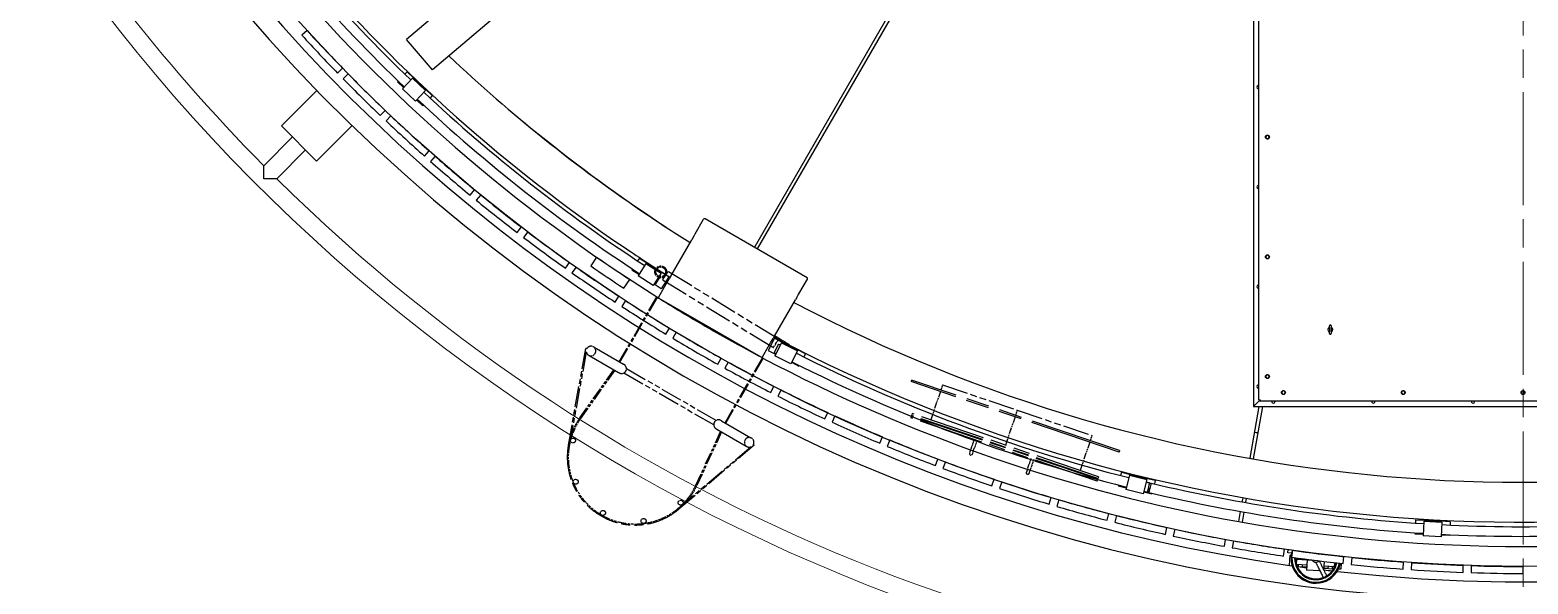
# Model space of a CAD drawing. Header units: millimetres. Extents: x 0 to 100323, y 0 to 59400.
# Drawn here: x 30133 to 37637, y 13878 to 16654 of the extents above; entities that cross this region are included whole.
import ezdxf

# ---------------------------------------------------------------- set-up
doc = ezdxf.new("R2010")
doc.units = ezdxf.units.MM
doc.header["$LTSCALE"] = 100
doc.linetypes.add('CHAIN', pattern=[0.3543, 0.2362, -0.0295, 0.0591, -0.0295])
doc.linetypes.add('DOUBLE_DASH_CHAIN', pattern=[1.2403, 0.6614, -0.0827, 0.1654, -0.0827, 0.1654, -0.0827])
for name, color, linetype, lineweight in [('Center Mark', 7, 'Continuous', 18), ('Reference', 7, 'DOUBLE_DASH_CHAIN', 25), ('Visible', 7, 'Continuous', 25)]:
    doc.layers.add(name, color=color, linetype=linetype, lineweight=lineweight)
doc.layers.add('P_Condensate (CS)', color=40, linetype='Continuous', lineweight=18, true_color=0xffbf00)

msp = doc.modelspace()

# ---------------------------------------------------------------- linework, layer by layer
at = {"layer": 'Center Mark', "linetype": 'CHAIN', "ltscale": 23.990969}
msp.add_line((37611.5, 30792.5), (37611.5, 13638.7), dxfattribs=at)
at = {"layer": 'P_Condensate (CS)'}
for radius, start, end in [(8966, 196.19046, 314.03491), (8874, 196.363, 224.703), (8874, 225.297, 314.02992)]:
    msp.add_arc((37611.5, 22215.6), radius, start, end, dxfattribs=at)
at = {"layer": 'Reference', "ltscale": 0.145915}
for p, q in [((33303.6, 15402.7), (33327.6, 15441.9)), ((33858.1, 15063.5), (33882.1, 15102.7))]:
    msp.add_line(p, q, dxfattribs=at)
at = {"layer": 'Reference', "ltscale": 2.050458}
for p, q in [((33304.3, 15399.9), (33855.3, 15062.8)), ((33881.4, 15105.5), (33330.4, 15442.6))]:
    msp.add_line(p, q, dxfattribs=at)
at = {"layer": 'Reference', "ltscale": 1.193414}
for p, q in [((33084.7, 14991.1), (33272.7, 15316.7)), ((33088.2, 14989.1), (33276.2, 15314.7)), ((33614.7, 14685.1), (33802.7, 15010.7)), ((33618.2, 14683.1), (33806.2, 15008.7))]:
    msp.add_line(p, q, dxfattribs=at)
at = {"layer": 'Reference', "ltscale": 0.012597}
for p, q in [((33272.7, 15316.7), (33276.2, 15314.7)), ((33802.7, 15010.7), (33806.2, 15008.7))]:
    msp.add_line(p, q, dxfattribs=at)
at = {"layer": 'Reference', "ltscale": 0.015771}
for p, q in [((33861.5, 15117.7), (33864.1, 15121.9)), ((33934.3, 15073.1), (33936.9, 15077.4)), ((35078.5, 14748.4), (35078.5, 14748.4))]:
    msp.add_line(p, q, dxfattribs=at)
at = {"layer": 'Reference', "ltscale": 0.239276}
msp.add_line((33864.1, 15121.9), (33928.4, 15082.6), dxfattribs=at)
at = {"layer": 'Reference', "ltscale": 0.006248}
msp.add_line((33882.1, 15102.7), (33883.1, 15104.4), dxfattribs=at)
at = {"layer": 'Reference', "ltscale": 0.158612}
msp.add_line((33883.1, 15104.4), (33925.8, 15078.3), dxfattribs=at)
at = {"layer": 'Reference', "ltscale": 0.049761}
for p, q in [((33928.4, 15082.6), (33936.9, 15077.4)), ((33934.3, 15073.1), (33925.8, 15078.3))]:
    msp.add_line(p, q, dxfattribs=at)
at = {"layer": 'Reference', "ltscale": 1.567272}
for p, q in [((32829.9, 14573.8), (32917.9, 15059.7)), ((33761, 14572.9), (33384.2, 14253.8))]:
    msp.add_line(p, q, dxfattribs=at)
at = {"layer": 'Reference', "ltscale": 1.51014}
for p, q in [((32919.6, 15041.1), (32834.8, 14572.9)), ((33381, 14257.6), (33744, 14565.1))]:
    msp.add_line(p, q, dxfattribs=at)
at = {"layer": 'Reference', "ltscale": 0.016761}
for p, q in [((32917.9, 15059.7), (32922.5, 15057)), ((33756.4, 14575.6), (33761, 14572.9))]:
    msp.add_line(p, q, dxfattribs=at)
at = {"layer": 'Reference', "ltscale": 0.138402}
for p, q in [((32931.3, 15024.2), (32934.6, 15022.3)), ((32958.6, 15063.9), (32955.3, 15065.8)), ((33081.7, 14937.4), (33085, 14935.5)), ((33109, 14977.1), (33105.7, 14979)), ((33569.9, 14655.5), (33573.2, 14653.6)), ((33597.2, 14695.2), (33593.9, 14697.1)), ((33720.3, 14568.7), (33723.6, 14566.8)), ((33747.6, 14608.4), (33744.3, 14610.3))]:
    msp.add_line(p, q, dxfattribs=at)
at = {"layer": 'Reference', "ltscale": 3.104414}
for p, q in [((32934.6, 15022.3), (33081.7, 14937.4)), ((32958.6, 15063.9), (33105.7, 14979)), ((33573.2, 14653.6), (33720.3, 14568.7)), ((33597.2, 14695.2), (33744.3, 14610.3))]:
    msp.add_line(p, q, dxfattribs=at)
at = {"layer": 'Reference', "ltscale": 0.939018}
for p, q in [((32886.9, 14709.7), (33057.9, 14951.1)), ((33597, 14639.9), (33473.4, 14371.1))]:
    msp.add_line(p, q, dxfattribs=at)
at = {"layer": 'Reference', "ltscale": 0.94049}
for p, q in [((33062.3, 14948.6), (32891, 14706.8)), ((33468.8, 14373.2), (33592.7, 14642.4))]:
    msp.add_line(p, q, dxfattribs=at)
at = {"layer": 'Reference', "ltscale": 1.647407}
for p, q in [((33108.5, 14935.2), (33557.9, 14675.7)), ((33121, 14956.9), (33570.4, 14697.4))]:
    msp.add_line(p, q, dxfattribs=at)
at = {"layer": 'Reference', "ltscale": 0.025294}
for p, q in [((34548.9, 14899.5), (34546.3, 14892)), ((35590.6, 14546.2), (35588, 14538.6))]:
    msp.add_line(p, q, dxfattribs=at)
at = {"layer": 'Reference', "ltscale": 6.965557}
for p, q in [((35588, 14538.6), (34546.3, 14892)), ((35590.6, 14546.2), (34548.9, 14899.5))]:
    msp.add_line(p, q, dxfattribs=at)
at = {"layer": 'Reference', "ltscale": 0.085604}
for p, q in [((34704.4, 14875.3), (34695.7, 14849.7)), ((35078.4, 14748.4), (35069.7, 14722.8)), ((35078.5, 14748.4), (35069.8, 14722.8)), ((35078.5, 14748.4), (35069.8, 14722.8)), ((35452.5, 14621.5), (35443.8, 14596))]:
    msp.add_line(p, q, dxfattribs=at)
at = {"layer": 'Reference', "ltscale": 1.969402}
msp.add_line((34704.4, 14875.3), (35078.4, 14748.4), dxfattribs=at)
at = {"layer": 'Reference', "ltscale": 0.476036}
for p, q in [((34693.1, 14842.2), (34644.9, 14700.1)), ((35067.2, 14715.3), (35019, 14573.2)), ((35067.2, 14715.2), (35019.1, 14573.2)), ((35067.2, 14715.2), (35019.1, 14573.2)), ((35441.2, 14588.4), (35393.1, 14446.3))]:
    msp.add_line(p, q, dxfattribs=at)
at = {"layer": 'Reference', "ltscale": 0.031642}
for p, q in [((34548.4, 14719.1), (34545.2, 14709.7)), ((34552.6, 14731.4), (34549.4, 14722)), ((35485.4, 14415), (35482.2, 14405.5)), ((35481.2, 14402.7), (35478, 14393.2))]:
    msp.add_line(p, q, dxfattribs=at)
at = {"layer": 'Reference', "ltscale": 4.911191}
for p, q in [((35478, 14393.2), (34545.2, 14709.7)), ((35481.2, 14402.7), (34548.4, 14719.1)), ((35482.2, 14405.5), (34549.4, 14722)), ((35485.4, 14415), (34552.6, 14731.4))]:
    msp.add_line(p, q, dxfattribs=at)
at = {"layer": 'Reference', "ltscale": 0.000116064}
msp.add_line((35078.5, 14748.4), (35078.4, 14748.4), dxfattribs=at)
at = {"layer": 'Reference', "ltscale": 1.969184}
msp.add_line((35078.5, 14748.4), (35452.5, 14621.5), dxfattribs=at)
at = {"layer": 'Reference', "ltscale": 0.009423}
for p, q in [((34594.4, 14706.7), (34593.4, 14703.9)), ((35437.2, 14420.8), (35436.2, 14418))]:
    msp.add_line(p, q, dxfattribs=at)
at = {"layer": 'Reference', "ltscale": 0.161948}
for p, q in [((34849.6, 14564.2), (34839.2, 14533.4)), ((34853.4, 14528.6), (34863.8, 14559.3)), ((35133.7, 14467.8), (35123.3, 14437)), ((35137.5, 14432.2), (35147.9, 14463))]:
    msp.add_line(p, q, dxfattribs=at)
at = {"layer": 'Reference', "ltscale": 0.12687}
for p, q in [((34862.4, 14602), (34849.6, 14564.2)), ((34876.7, 14597.2), (34863.8, 14559.3)), ((35146.5, 14505.7), (35133.7, 14467.8)), ((35160.7, 14500.8), (35147.9, 14463))]:
    msp.add_line(p, q, dxfattribs=at)
at = {"layer": 'Reference', "ltscale": 0.588258}
msp.add_circle((33292.8, 15441.6), 29.5, dxfattribs=at)
at = {"layer": 'Reference', "ltscale": 0.488536}
msp.add_circle((33292.8, 15441.6), 24.5, dxfattribs=at)
at = {"layer": 'Reference', "ltscale": 0.249204}
for centre in [(32852.9, 14596.7), (32866.5, 14389.8), (33392.5, 14285.2), (33003.2, 14233.9), (33206.5, 14193.5)]:
    msp.add_circle(centre, 12.5, dxfattribs=at)
at = {"layer": 'Reference', "ltscale": 0.012026}
for centre, start, end in [((33305.3, 15401.7), 148.54009, 238.54009), ((33329.3, 15440.9), 58.54009, 148.54009), ((33880.4, 15103.7), 328.54009, 58.54009), ((33856.4, 15064.5), 238.54009, 328.54009)]:
    msp.add_arc(centre, 2, start, end, dxfattribs=at)
at = {"layer": 'Reference', "ltscale": 0.426093}
for centre, start, end in [((32943.3, 15045), 189.46263, 150), ((33735.6, 14587.6), 330, 290.53737)]:
    msp.add_arc(centre, 24, start, end, dxfattribs=at)
at = {"layer": 'Reference', "ltscale": 0.239232}
for centre, start, end in [((33097, 14956.3), 240, 60), ((33581.9, 14676.3), 60, 240)]:
    msp.add_arc(centre, 24, start, end, dxfattribs=at)
at = {"layer": 'Reference', "ltscale": 0.45027}
for start, end in [(144.7, 168.96438), (311.03562, 335.3)]:
    msp.add_arc((33164.5, 14513.2), 335, start, end, dxfattribs=at)
at = {"layer": 'Reference', "ltscale": 0.285558}
for start, end in [(144.7, 159.86397), (320.13603, 335.3)]:
    msp.add_arc((33164.5, 14513.2), 340, start, end, dxfattribs=at)
at = {"layer": 'Reference', "ltscale": 2.676021}
msp.add_arc((33164.5, 14513.2), 340, 168.97004, 311.02996, dxfattribs=at)
at = {"layer": 'Reference', "ltscale": 2.647105}
msp.add_arc((33164.5, 14513.2), 340, 169.73132, 310.26868, dxfattribs=at)
at = {"layer": 'Reference', "ltscale": 0.608064}
for start, end in [(169.73132, 202.5), (277.5, 310.26868)]:
    msp.add_arc((33164.5, 14513.2), 335, start, end, dxfattribs=at)
at = {"layer": 'Reference', "ltscale": 0.074691}
for centre in [(34846.3, 14531), (35130.4, 14434.6)]:
    msp.add_arc(centre, 7.5, 161.26195, 341.26195, dxfattribs=at)
at = {"layer": 'Reference', "ltscale": 0.695874}
for start, end in [(202.5, 240), (240, 277.5)]:
    msp.add_arc((33164.5, 14513.2), 335, start, end, dxfattribs=at)
at = {"layer": 'Visible'}
for p, q in [((33762, 15564.3), (37388.6, 21845.6)), ((37402.5, 21837.6), (33775.9, 15556.3)), ((36261.5, 17467), (36261.5, 14767)), ((36288.5, 14800), (36288.5, 17434)), ((32400.2, 16929.1), (32019.4, 16605.6)), ((32529.7, 16776.7), (32148.8, 16453.2)), ((31521.1, 16650.6), (31495.2, 16627.1)), ((32148.8, 16453.2), (32019.4, 16605.6)), ((31674.1, 16437.2), (31699.2, 16461.7)), ((31727.1, 16433.1), (31702.1, 16408.7)), ((32022.2, 16444.5), (32010.6, 16432.3)), ((32022.2, 16444.5), (32056.4, 16412.2)), ((31977.4, 16397.2), (31974.1, 16393.7)), ((31974.1, 16393.7), (32003.8, 16365.5)), ((32049.3, 16412), (31999.1, 16359)), ((32064.4, 16297.1), (31999.1, 16359)), ((32003.8, 16365.5), (32004.6, 16364.8)), ((32049.3, 16412), (32114.6, 16350.1)), ((32052.9, 16408.6), (32056.4, 16412.2)), ((32055.1, 16406.5), (32056.5, 16408)), ((32062.9, 16406), (32056.4, 16412.2)), ((32060.8, 16403.8), (32056.5, 16408)), ((32060.8, 16403.8), (32105.8, 16361.2)), ((32063.7, 16406.8), (32062.9, 16406)), ((32107.9, 16363.4), (32062.9, 16406)), ((32105.8, 16361.2), (32110.2, 16357.1)), ((32107.9, 16363.4), (32108.7, 16364.2)), ((32107.9, 16363.4), (32114.4, 16357.2)), ((31569.9, 16350.8), (31392.5, 16173.4)), ((32114.6, 16350.1), (32064.4, 16297.1)), ((32069.9, 16302.9), (32070.6, 16302.2)), ((32100.4, 16274), (32070.6, 16302.2)), ((32108.8, 16355.6), (32110.2, 16357.1)), ((32111, 16353.6), (32114.4, 16357.2)), ((32148.5, 16324.9), (32114.4, 16357.2)), ((32148.5, 16324.9), (32136.9, 16312.6)), ((31887.9, 16225.5), (31912, 16250.8)), ((31941, 16223.3), (31916.9, 16197.9)), ((32103.7, 16277.5), (32100.4, 16274)), ((31569.2, 15996.6), (31392.5, 16173.4)), ((31569.2, 15996.6), (31746.7, 16174.1)), ((31448.3, 16117.5), (31304.1, 15973.4)), ((31513.4, 16052.5), (31369.2, 15908.3)), ((32109.2, 16021.6), (32132.3, 16047.8)), ((32162.3, 16021.3), (32139.1, 15995.1)), ((32337.7, 15825.9), (32359.9, 15852.9)), ((32390.8, 15827.5), (32368.6, 15800.5)), ((33464.9, 15631.6), (33507.5, 15705.4)), ((34025.3, 15412.3), (33514.4, 15707.3)), ((32573.2, 15638.6), (32594.4, 15666.4)), ((32626.2, 15642.2), (32605, 15614.4)), ((33454.2, 15613), (33447.6, 15601.6)), ((33454.2, 15613), (33461.6, 15625.9)), ((33461.6, 15625.9), (33464.9, 15631.6)), ((33342.5, 15419.5), (33447.6, 15601.6)), ((32815.3, 15460), (32835.5, 15488.6)), ((32868.2, 15465.5), (32848, 15436.9)), ((32971.5, 15515.4), (32941.8, 15471.5)), ((33186.1, 15510.4), (33176.9, 15496.2)), ((33218.7, 15483.4), (33179.1, 15422)), ((33186.1, 15510.4), (33225.6, 15484.9)), ((33218.7, 15483.4), (33294.3, 15434.6)), ((33222.9, 15480.7), (33225.6, 15484.9)), ((33225.4, 15479.1), (33226.5, 15480.7)), ((33233.1, 15480), (33225.6, 15484.9)), ((33231.5, 15477.5), (33226.5, 15480.7)), ((33231.5, 15477.5), (33283.6, 15443.9)), ((33234.4, 15482), (33233.1, 15480)), ((33285.2, 15446.4), (33233.1, 15480)), ((33107.6, 15359.6), (33137.3, 15403.6)), ((33150.8, 15455.6), (33148.1, 15451.5)), ((33148.1, 15451.5), (33182.6, 15429.3)), ((33254.8, 15373.3), (33179.1, 15422)), ((33182.6, 15429.3), (33183.4, 15428.8)), ((33294.3, 15434.6), (33254.8, 15373.3)), ((33291.8, 15421.8), (33265.9, 15381)), ((33282.5, 15315.7), (33325.1, 15389.5)), ((33283.6, 15443.9), (33288.7, 15440.7)), ((33285.2, 15446.4), (33286.5, 15448.4)), ((33285.2, 15446.4), (33292.8, 15441.6)), ((33287.6, 15439), (33288.7, 15440.7)), ((33290.1, 15437.4), (33292.8, 15441.6)), ((33332.3, 15416.1), (33292.8, 15441.6)), ((33332.3, 15416.1), (33294.4, 15357.3)), ((33325.1, 15389.5), (33328.4, 15395.2)), ((33328.4, 15395.2), (33335.9, 15408.1)), ((33342.5, 15419.5), (33335.9, 15408.1)), ((33984.5, 15331.6), (34027.1, 15405.4)), ((33063.8, 15290.3), (33083, 15319.6)), ((33259.1, 15380), (33259.9, 15379.5)), ((33294.4, 15357.3), (33259.9, 15379.5)), ((33795.3, 15013.9), (33284.3, 15308.9)), ((33973.8, 15313), (33967.2, 15301.6)), ((33973.8, 15313), (33981.3, 15325.9)), ((33981.3, 15325.9), (33984.5, 15331.6)), ((33116.4, 15297.7), (33097.3, 15268.4)), ((33862.1, 15119.5), (33967.2, 15301.6)), ((33318.3, 15129.7), (33336.3, 15159.7)), ((33529.5, 15161.5), (33532, 15165.9)), ((33545.9, 15157.9), (33543.4, 15153.5)), ((36640.5, 15164.5), (36640.7, 15164.5)), ((36640.5, 15162.9), (36640.5, 15164.5)), ((36646, 15174.5), (36646.9, 15174.5)), ((36652.5, 15164.5), (36652.2, 15164.5)), ((36652.5, 15164.5), (36652.5, 15162.9)), ((33370.6, 15139.1), (33352.5, 15109.1)), ((33802.1, 15015.7), (33844.7, 15089.5)), ((33862.5, 15110), (33830.5, 15047.8)), ((33844.7, 15089.5), (33848, 15095.2)), ((33848, 15095.2), (33855.5, 15108.1)), ((33862.1, 15119.5), (33855.5, 15108.1)), ((33862.5, 15110), (33904.3, 15088.5)), ((33897.5, 15086.4), (33864.2, 15021.4)), ((33897.5, 15086.4), (33977.6, 15045.2)), ((33902, 15084.1), (33904.3, 15088.5)), ((33912.3, 15084.4), (33904.3, 15088.5)), ((33904.6, 15082.7), (33905.6, 15084.5)), ((33910.9, 15081.8), (33905.6, 15084.5)), ((33913.6, 15087.1), (33912.3, 15084.4)), ((33967.4, 15056.1), (33912.3, 15084.4)), ((33913.6, 15087.1), (33913.6, 15087.1)), ((36640.5, 15139.5), (36640.5, 15141)), ((36640.5, 15139.5), (36640.7, 15139.5)), ((36646, 15129.5), (36646.9, 15129.5)), ((36652.2, 15139.5), (36652.5, 15139.5)), ((36652.5, 15141), (36652.5, 15139.5)), ((33578.4, 14978.5), (33595.4, 15009.1)), ((33830.5, 15047.8), (33866.9, 15029)), ((33883.2, 15080), (33860.9, 15037.2)), ((33944.2, 14980.3), (33864.2, 15021.4)), ((33866.9, 15029), (33867.8, 15028.6)), ((33910.9, 15081.8), (33966, 15053.4)), ((33977.6, 15045.2), (33944.2, 14980.3)), ((33966, 15053.4), (33971.4, 15050.7)), ((33967.4, 15056.1), (33968.8, 15058.8)), ((33967.4, 15056.1), (33975.4, 15052)), ((33968.8, 15058.8), (33968.8, 15058.8)), ((33970.5, 15048.9), (33971.4, 15050.7)), ((33973.1, 15047.5), (33975.4, 15052)), ((34017.2, 15030.5), (33975.4, 15052)), ((34017.2, 15030.5), (34009.5, 15015.5)), ((33630.4, 14989.7), (33613.4, 14959.1)), ((33947.9, 14987.4), (33948.8, 14987)), ((33985.2, 14968.2), (33948.8, 14987)), ((33987.4, 14972.5), (33985.2, 14968.2)), ((33843.8, 14836.8), (33859.7, 14868.1)), ((33895.4, 14850), (33879.5, 14818.7)), ((36294.5, 14800), (36261.5, 14767)), ((36261.5, 14767), (36294.5, 14800)), ((36288.5, 14800), (36294.5, 14800)), ((36288.5, 14800), (36288.5, 14799.1)), ((36291.5, 14799.1), (36288.5, 14799.1)), ((36291.5, 14800), (36291.5, 14799.1)), ((36294.5, 14797), (36293.6, 14797)), ((36293.6, 14797), (36293.6, 14794)), ((36293.6, 14794), (36294.5, 14794)), ((36294.5, 14800), (36294.5, 14794)), ((38928.5, 14794), (36294.5, 14794)), ((34114.3, 14704.9), (34129, 14736.7)), ((34165.3, 14719.9), (34150.6, 14688.1)), ((36244.2, 14507.4), (36289.9, 14767)), ((36306.2, 14767), (36259.9, 14504.6)), ((36261.5, 14767), (38961.5, 14767)), ((34389.3, 14582.9), (34402.8, 14615.2)), ((34439.7, 14599.7), (34426.2, 14567.4)), ((34668.6, 14470.9), (34680.9, 14503.7)), ((34718.3, 14489.5), (34706, 14456.8)), ((35600.2, 14437.5), (35596.2, 14421.1)), ((35600.2, 14437.5), (35645.9, 14426.2)), ((35639.8, 14422.5), (35622.3, 14351.7)), ((35639.8, 14422.5), (35727.2, 14401)), ((35644.7, 14421.3), (35645.9, 14426.2)), ((35654.6, 14424), (35645.9, 14426.2)), ((35647.6, 14420.6), (35648.1, 14422.6)), ((35653.9, 14421.1), (35648.1, 14422.6)), ((35653.9, 14421.1), (35714.1, 14406.3)), ((35655.3, 14427), (35654.6, 14424)), ((35714.8, 14409.2), (35654.6, 14424)), ((35655.6, 14428.2), (35655.3, 14427)), ((35714.8, 14409.2), (35715.5, 14412.1)), ((35714.8, 14409.2), (35723.5, 14407)), ((35715.8, 14413.4), (35715.5, 14412.1)), ((35722.3, 14402.2), (35723.5, 14407)), ((35769.2, 14395.7), (35723.5, 14407)), ((34951.7, 14369.2), (34962.9, 14402.3)), ((35000.8, 14389.6), (34989.6, 14356.4)), ((35584.6, 14374.2), (35583.4, 14369.5)), ((35583.4, 14369.5), (35623.2, 14359.7)), ((35709.7, 14330.1), (35622.3, 14351.7)), ((35623.2, 14359.7), (35624.2, 14359.4)), ((35727.2, 14401), (35709.7, 14330.1)), ((35711.6, 14337.9), (35712.6, 14337.6)), ((35752.4, 14327.8), (35712.6, 14337.6)), ((35714.1, 14406.3), (35719.9, 14404.8)), ((35719.4, 14402.9), (35719.9, 14404.8)), ((35740.9, 14385.1), (35729.7, 14338.1)), ((35730.5, 14341.7), (35731.5, 14341.4)), ((35731.5, 14341.4), (35741, 14381.3)), ((35731.5, 14341.4), (35732.3, 14340.6)), ((35738.3, 14339.8), (35737.2, 14339.5)), ((35748.6, 14383.3), (35737.5, 14336.3)), ((35738.3, 14339.8), (35743, 14359.8)), ((35738.3, 14339.8), (35738.3, 14339.8)), ((35740, 14381.5), (35741, 14381.3)), ((35741, 14381.3), (35742.1, 14381.6)), ((35747.8, 14379.7), (35747, 14380.5)), ((35753.5, 14332.5), (35752.4, 14327.8)), ((35769.2, 14395.7), (35765.1, 14379.4)), ((35238.4, 14277.8), (35248.3, 14311.3)), ((35286.7, 14299.9), (35276.7, 14266.4)), ((36205.6, 14288.5), (36209.4, 14310)), ((36225.1, 14307.3), (36221.3, 14285.7)), ((35528.2, 14196.8), (35536.9, 14230.7)), ((35575.6, 14220.8), (35566.9, 14186.9)), ((36188.3, 14190.8), (36197.2, 14240.9)), ((36212.9, 14238.1), (36204.1, 14188.1)), ((37073.5, 14199.7), (37072.6, 14182.8)), ((37073.5, 14199.7), (37120.5, 14197)), ((37115.2, 14192.3), (37111.1, 14119.4)), ((37115.2, 14192.3), (37205.1, 14187.3)), ((37120.2, 14192.1), (37120.5, 14197)), ((37129.5, 14196.5), (37120.5, 14197)), ((37123.2, 14191.9), (37123.3, 14193.9)), ((37129.3, 14193.5), (37123.3, 14193.9)), ((37129.3, 14193.5), (37191.2, 14190.1)), ((37129.6, 14199.5), (37129.5, 14196.5)), ((37191.4, 14193.1), (37129.5, 14196.5)), ((37129.7, 14201.6), (37129.6, 14199.5)), ((37191.2, 14190.1), (37197.2, 14189.7)), ((37191.4, 14193.1), (37191.5, 14196.1)), ((37191.4, 14193.1), (37200.3, 14192.6)), ((37191.6, 14198.1), (37191.5, 14196.1)), ((37197.1, 14187.7), (37197.2, 14189.7)), ((37200.1, 14187.6), (37200.3, 14192.6)), ((37247.3, 14189.9), (37200.3, 14192.6)), ((37205.1, 14187.3), (37201, 14114.4)), ((37247.3, 14189.9), (37246.3, 14173.1)), ((35820.7, 14126.5), (35828.2, 14160.7)), ((35867.3, 14152.1), (35859.8, 14117.9)), ((37069.9, 14134.6), (37069.6, 14129.8)), ((37069.6, 14129.8), (37110.6, 14127.5)), ((37110.6, 14127.5), (37111.6, 14127.4)), ((37201, 14114.4), (37111.1, 14119.4)), ((37201.4, 14122.4), (37202.4, 14122.3)), ((37243.3, 14120), (37202.4, 14122.3)), ((37243.6, 14124.8), (37243.3, 14120)), ((36115.6, 14066.8), (36121.9, 14101.2)), ((36161.2, 14094.1), (36155, 14059.6)), ((36412.5, 14017.8), (36417.5, 14052.5)), ((36433.4, 14033.9), (36434, 14043.3)), ((36452.2, 14032.6), (36433.4, 14033.9)), ((36457.1, 14046.8), (36452.1, 14012.1)), ((36441.9, 13970.2), (36445.3, 14022.1)), ((36441.9, 13970.2), (36455.1, 13969.3)), ((36450.3, 14021.7), (36445.3, 14022.1)), ((36477.2, 13975.9), (36479, 14002.8)), ((36529.1, 13972.5), (36477.2, 13975.9)), ((36485.6, 13967.3), (36478.8, 13967.7)), ((36479.7, 13965.7), (36528.5, 13962.5)), ((36486.1, 13975.3), (36485.6, 13967.3)), ((36506.7, 13965.9), (36507.2, 13973.9)), ((36506.7, 13965.9), (36528.6, 13964.5)), ((36530.9, 13999.4), (36527.5, 13947.5)), ((36613.8, 13949.4), (36616.5, 13990.6)), ((36614.3, 13956.9), (36663, 13953.7)), ((36614.4, 13958.9), (36636.3, 13957.5)), ((36666.8, 13963.5), (36614.9, 13966.9)), ((36636.3, 13957.5), (36636.8, 13965.5)), ((36657.4, 13956.1), (36657.9, 13964.1)), ((36666.8, 13963.5), (36668.2, 13984.5)), ((36701.1, 13953.2), (36702.9, 13980.6)), ((36711, 13979.7), (36714.7, 14014.5)), ((36754.5, 14010.3), (36750.8, 13975.5)), ((37010.6, 13952.4), (37013.1, 13987.4)), ((37053, 13984.5), (37050.5, 13949.6)), ((37311.1, 13936.1), (37312.3, 13971.1)), ((37352.2, 13969.7), (37351, 13934.7)), ((37611.9, 13930.6), (37611.8, 13965.6)), ((36594.6, 13943.2), (36527.5, 13947.5)), ((36664.1, 13955.7), (36657.4, 13956.1)), ((36687.9, 13954.1), (36701.1, 13953.2))]:
    msp.add_line(p, q, dxfattribs=at)
for centre, radius in [((37611.5, 22215.6), 8250), ((36331.5, 16117), 10), ((36331.5, 15517), 10), ((36331.5, 14917), 10), ((36411.5, 14837), 10), ((37011.5, 14837), 10), ((37611.5, 14837), 10)]:
    msp.add_circle(centre, radius, dxfattribs=at)
for centre, radius, start, end in [((37611.5, 22215.6), 8420, 189.63897, 170.21174), ((37611.5, 22215.6), 8326.9, 263.58269, 170.80482), ((37611.5, 22215.6), 8326.9, 188.37165, 261.92634), ((37611.5, 22215.6), 8099.1, 216.19744, 226.21929), ((37611.5, 22215.6), 8050.8, 216.19935, 226.21738), ((37611.5, 22215.6), 8150, 220.05624, 237.91943), ((37611.5, 22215.6), 8285, 222.4185, 224.2228), ((37611.5, 22215.6), 8250, 222.41908, 224.22221), ((37611.5, 22215.6), 8250, 224.50001, 226.30314), ((37611.5, 22215.6), 8285, 224.49942, 226.30372), ((36286.5, 16367), 8, 75.45565, 284.54435), ((37611.5, 22215.6), 8099.1, 226.85598, 236.87783), ((37611.5, 22215.6), 8050.8, 226.85789, 236.87592), ((37611.5, 22215.6), 8250, 226.58093, 228.38406), ((37611.5, 22215.6), 8285, 226.58035, 228.38465), ((36331.5, 16117), 8, 147.87607, 207.87607), ((36331.5, 16117), 8, 207.87607, 267.87607), ((36331.5, 16117), 8, 87.87607, 147.87607), ((36331.5, 16117), 8, 267.87607, 327.87607), ((36331.5, 16117), 8, 27.87607, 87.87607), ((36331.5, 16117), 8, 327.87607, 27.87607), ((37611.5, 22215.6), 8285, 228.66127, 230.46557), ((37611.5, 22215.6), 8250, 228.66186, 230.46499), ((36286.5, 15867), 8, 75.45565, 284.54435), ((37611.5, 22215.6), 8285, 230.7422, 232.5465), ((37611.5, 22215.6), 8250, 230.74278, 232.54591), ((33511.9, 15702.9), 5, 60, 150), ((37611.5, 22215.6), 8285, 232.82312, 234.62742), ((37611.5, 22215.6), 8250, 232.82371, 234.62684), ((37611.5, 22215.6), 8250, 234.90463, 236.70776), ((37611.5, 22215.6), 8203, 235.30151, 236.69849), ((37611.5, 22215.6), 8150, 235.29697, 236.70303), ((36331.5, 15517), 8, 147.87607, 207.87607), ((36331.5, 15517), 8, 207.87607, 267.87607), ((36331.5, 15517), 8, 87.87607, 147.87607), ((36331.5, 15517), 8, 267.87607, 327.87607), ((36331.5, 15517), 8, 27.87607, 87.87607), ((36331.5, 15517), 8, 327.87607, 27.87607), ((37611.5, 22215.6), 8285, 234.90405, 236.70835), ((37611.5, 22215.6), 8099.1, 237.51452, 237.55095), ((37611.5, 22215.6), 8050.8, 237.51643, 237.55095), ((34022.8, 15407.9), 5, 330, 60), ((33286.8, 15313.2), 5, 150, 240), ((36286.5, 15367), 8, 75.45565, 284.54435), ((37611.5, 22215.6), 8285, 236.98497, 238.78927), ((37611.5, 22215.6), 8250, 236.98556, 238.78869), ((37611.5, 22215.6), 8150, 237.99213, 239.94376), ((37611.5, 22215.6), 8150, 239.94376, 240.05624), ((36646.5, 15152), 12.5, 117.64713, 242.35287), ((36646.5, 15152), 12.5, 297.64713, 62.35287), ((37611.5, 22215.6), 8285, 239.0659, 240.8702), ((37611.5, 22215.6), 8250, 239.06648, 240.86961), ((37611.5, 22215.6), 8150, 240.05624, 242.00787), ((33797.8, 15018.2), 5, 240, 330), ((37611.5, 22215.6), 8150, 242.09595, 259.94376), ((37611.5, 22215.6), 8099.2, 242.41357, 242.48548), ((37611.5, 22215.6), 8050.9, 242.41357, 242.48357), ((37611.5, 22215.6), 8050.9, 243.12408, 255.80261), ((37611.5, 22215.6), 8285, 241.14682, 242.95112), ((37611.5, 22215.6), 8250, 241.14741, 242.95053), ((37611.5, 22215.6), 8099.2, 243.12217, 255.80452), ((36286.5, 14867), 8, 75.45565, 284.54435), ((36331.5, 14917), 8, 147.87607, 207.87607), ((36331.5, 14917), 8, 207.87607, 267.87607), ((36331.5, 14917), 8, 87.87607, 147.87607), ((36331.5, 14917), 8, 267.87607, 327.87607), ((36331.5, 14917), 8, 27.87607, 87.87607), ((36331.5, 14917), 8, 327.87607, 27.87607), ((37611.5, 22215.6), 8285, 243.22775, 245.03205), ((37611.5, 22215.6), 8250, 243.22833, 245.03146), ((36361.5, 14792), 8, 165.45565, 14.54435), ((36411.5, 14837), 8, 158.11971, 218.11971), ((36411.5, 14837), 8, 98.11971, 158.11971), ((36411.5, 14837), 8, 218.11971, 278.11971), ((36411.5, 14837), 8, 38.11971, 98.11971), ((36411.5, 14837), 8, 278.11971, 338.11971), ((36411.5, 14837), 8, 338.11971, 38.11971), ((36861.5, 14792), 8, 165.45565, 14.54435), ((37011.5, 14837), 8, 158.11971, 218.11971), ((37011.5, 14837), 8, 98.11971, 158.11971), ((37011.5, 14837), 8, 218.11971, 278.11971), ((37011.5, 14837), 8, 38.11971, 98.11971), ((37011.5, 14837), 8, 278.11971, 338.11971), ((37011.5, 14837), 8, 338.11971, 38.11971), ((37361.5, 14792), 8, 165.45565, 14.54435), ((37611.5, 14837), 8, 158.11971, 218.11971), ((37611.5, 14837), 8, 98.11971, 158.11971), ((37611.5, 14837), 8, 218.11971, 278.11971), ((37611.5, 14837), 8, 38.11971, 98.11971), ((37611.5, 14837), 8, 278.11971, 338.11971), ((37611.5, 14837), 8, 338.11971, 38.11971), ((37611.5, 22215.6), 8250, 245.30926, 247.11238), ((37611.5, 22215.6), 8285, 245.30867, 247.11297), ((37611.5, 22215.6), 7695, 259.94043, 260.05957), ((37611.5, 22215.6), 8285, 247.3896, 249.1939), ((37611.5, 22215.6), 8250, 247.39018, 249.19331), ((37611.5, 22215.6), 8250, 249.47111, 251.27423), ((37611.5, 22215.6), 8285, 249.47052, 251.27482), ((37611.5, 22215.6), 8285, 251.55145, 253.35575), ((37611.5, 22215.6), 8250, 251.55203, 253.35516), ((37611.5, 22215.6), 8099.2, 256.44121, 256.56479), ((37611.5, 22215.6), 8050.9, 256.44312, 256.56479), ((35735.8, 14344.3), 5, 226.477, 286.71644), ((37611.5, 22215.6), 8099.1, 256.62155, 266.46306), ((35743.5, 14376.9), 5, 46.477, 106.71644), ((37611.5, 22215.6), 8050.8, 256.62155, 266.46115), ((37611.5, 22215.6), 8285, 253.63237, 255.43667), ((37611.5, 22215.6), 8250, 253.63296, 255.43608), ((37611.5, 22215.6), 8285, 255.7133, 257.5176), ((37611.5, 22215.6), 8250, 255.71388, 257.51701), ((37611.5, 22215.6), 8150, 259.94376, 260.05624), ((37611.5, 22215.6), 8150, 260.05624, 279.94376), ((37611.5, 22215.6), 8050.8, 267.10166, 277.1197), ((37611.5, 22215.6), 8285, 257.79422, 259.59852), ((37611.5, 22215.6), 8250, 257.79481, 259.59793), ((37611.5, 22215.6), 8099.1, 267.09975, 277.12161), ((37611.5, 22215.6), 8285, 259.87514, 261.67945), ((37611.5, 22215.6), 8250, 259.87573, 261.67886), ((36446, 14042.5), 12, 143.19471, 176.26447), ((36574.4, 14006.6), 125, 161.18243, 348.30395), ((37611.5, 22215.6), 8250, 261.95666, 263.75978), ((37611.5, 22215.6), 8285, 261.95607, 263.76037), ((36574.4, 14006.6), 120.3, 177.50439, 348.09575), ((36574.4, 14006.6), 107.7, 178.15163, 347.4485), ((36574.4, 14006.6), 103.2, 178.4176, 181.82629), ((36574.4, 14006.6), 103.2, 181.82629, 290.70264), ((37611.5, 22215.6), 8326.9, 262.21825, 262.52554), ((36574.4, 14006.6), 20, 205.20832, 206.26447), ((36574.4, 14006.6), 20, 206.26447, 266.26447), ((36574.4, 14006.6), 20, 266.26447, 320.39182), ((36574.4, 14006.6), 103.2, 301.82629, 347.18254), ((37611.5, 22215.6), 8285, 264.03699, 265.8413), ((37611.5, 22215.6), 8250, 264.03758, 265.84071), ((37611.5, 22215.6), 8250, 266.11851, 267.92163), ((37611.5, 22215.6), 8250, 268.19943, 270.00256), ((36574.4, 14006.6), 103.2, 290.70264, 301.82629), ((37611.5, 22215.6), 8326.9, 263.12134, 263.41263), ((37611.5, 22215.6), 8285, 266.11792, 267.92222), ((37611.5, 22215.6), 8285, 268.19884, 270.00314)]:
    msp.add_arc(centre, radius, start, end, dxfattribs=at)
for centre, major_axis, ratio, start_param, end_param in [((37609.3, 22223.8), (-7760.6, -2090.4), 0.999916, 0.82233, 2.441294), ((37604.1, 22216.8), (1274.5, 7926.4), 0.999999, 2.175909, 2.707456), ((37609.3, 22223.8), (-7567.4, -2038.4), 0.999916, 0.823305, 2.413383), ((37604.1, 22216.8), (1242.7, 7729), 0.999999, 2.544602, 2.707457), ((37604.2, 22216.8), (1242.7, 7728.4), 0.999999, 2.608026, 2.707419), ((37609.3, 22223.8), (-7567.4, -2038.4), 0.999916, 0.714114, 0.746724), ((37609.1, 22224.5), (-7567.3, -2038.4), 0.999916, 0.714151, 0.728284), ((37609.3, 22223.8), (-7760.6, -2090.4), 0.999916, 0.714115, 0.747656), ((37609.1, 22224.5), (-7567.3, -2038.4), 0.999916, 1.132652, 1.134693)]:
    msp.add_ellipse(centre, major_axis=major_axis, ratio=ratio, start_param=start_param, end_param=end_param, dxfattribs=at)
for points, weights in [([(36324.7, 16121.2), (36323.5, 16119.4), (36322.2, 16117.3)], [1, 1.03814443452, 1.0003653387]), ([(36322.2, 16117.3), (36323.4, 16115.1), (36324.4, 16113.2)], [1.0003653387, 1.03814443452, 1]), ([(36324.4, 16113.2), (36325.4, 16111.3), (36326.6, 16109.1)], [1, 1.03814443452, 1.0003653387]), ([(36327.1, 16125.1), (36325.8, 16123), (36324.7, 16121.2)], [1.0003653387, 1.03814443452, 1]), ([(36326.6, 16109.1), (36329, 16109.1), (36331.2, 16109)], [1.0003653387, 1.03814443452, 1]), ([(36331.8, 16125), (36329.6, 16125), (36327.1, 16125.1)], [1, 1.03814443452, 1.0003653387]), ([(36331.2, 16109), (36333.3, 16108.9), (36335.8, 16108.8)], [1, 1.03814443452, 1.0003653387]), ([(36336.4, 16124.8), (36333.9, 16124.9), (36331.8, 16125)], [1.0003653387, 1.03814443452, 1]), ([(36335.8, 16108.8), (36337.1, 16110.9), (36338.2, 16112.7)], [1.0003653387, 1.03814443452, 1]), ([(36338.5, 16120.7), (36337.5, 16122.6), (36336.4, 16124.8)], [1, 1.03814443452, 1.0003653387]), ([(36338.2, 16112.7), (36339.4, 16114.5), (36340.7, 16116.6)], [1, 1.03814443452, 1.0003653387]), ([(36340.7, 16116.6), (36339.5, 16118.8), (36338.5, 16120.7)], [1.0003653387, 1.03814443452, 1]), ([(36324.7, 15521.2), (36323.5, 15519.4), (36322.2, 15517.3)], [1, 1.03814443452, 1.0003653387]), ([(36322.2, 15517.3), (36323.4, 15515.1), (36324.4, 15513.2)], [1.0003653387, 1.03814443452, 1]), ([(36324.4, 15513.2), (36325.4, 15511.3), (36326.6, 15509.1)], [1, 1.03814443452, 1.0003653387]), ([(36327.1, 15525.1), (36325.8, 15523), (36324.7, 15521.2)], [1.0003653387, 1.03814443452, 1]), ([(36326.6, 15509.1), (36329, 15509.1), (36331.2, 15509)], [1.0003653387, 1.03814443452, 1]), ([(36331.8, 15525), (36329.6, 15525), (36327.1, 15525.1)], [1, 1.03814443452, 1.0003653387]), ([(36331.2, 15509), (36333.3, 15508.9), (36335.8, 15508.8)], [1, 1.03814443452, 1.0003653387]), ([(36336.4, 15524.8), (36333.9, 15524.9), (36331.8, 15525)], [1.0003653387, 1.03814443452, 1]), ([(36335.8, 15508.8), (36337.1, 15510.9), (36338.2, 15512.7)], [1.0003653387, 1.03814443452, 1]), ([(36338.5, 15520.7), (36337.5, 15522.6), (36336.4, 15524.8)], [1, 1.03814443452, 1.0003653387]), ([(36338.2, 15512.7), (36339.4, 15514.5), (36340.7, 15516.6)], [1, 1.03814443452, 1.0003653387]), ([(36340.7, 15516.6), (36339.5, 15518.8), (36338.5, 15520.7)], [1.0003653387, 1.03814443452, 1]), ([(36640.7, 15163), (36640.7, 15162.4), (36640.7, 15161.8)], [1, 1.03210525676, 1.06244661735]), ([(36652.3, 15161.8), (36652.3, 15162.4), (36652.3, 15163)], [1.06244661735, 1.03210525676, 1]), ([(36640.7, 15142.1), (36640.7, 15141.5), (36640.7, 15140.9)], [1.06244661735, 1.03210525676, 1]), ([(36652.3, 15140.9), (36652.3, 15141.5), (36652.3, 15142.1)], [1, 1.03210525676, 1.06244661735]), ([(36324.7, 14921.2), (36323.5, 14919.4), (36322.2, 14917.3)], [1, 1.03814443452, 1.0003653387]), ([(36322.2, 14917.3), (36323.4, 14915.1), (36324.4, 14913.2)], [1.0003653387, 1.03814443452, 1]), ([(36324.4, 14913.2), (36325.4, 14911.3), (36326.6, 14909.1)], [1, 1.03814443452, 1.0003653387]), ([(36327.1, 14925.1), (36325.8, 14923), (36324.7, 14921.2)], [1.0003653387, 1.03814443452, 1]), ([(36326.6, 14909.1), (36329, 14909.1), (36331.2, 14909)], [1.0003653387, 1.03814443452, 1]), ([(36331.8, 14925), (36329.6, 14925), (36327.1, 14925.1)], [1, 1.03814443452, 1.0003653387]), ([(36331.2, 14909), (36333.3, 14908.9), (36335.8, 14908.8)], [1, 1.03814443452, 1.0003653387]), ([(36336.4, 14924.8), (36333.9, 14924.9), (36331.8, 14925)], [1.0003653387, 1.03814443452, 1]), ([(36335.8, 14908.8), (36337.1, 14910.9), (36338.2, 14912.7)], [1.0003653387, 1.03814443452, 1]), ([(36338.5, 14920.7), (36337.5, 14922.6), (36336.4, 14924.8)], [1, 1.03814443452, 1.0003653387]), ([(36338.2, 14912.7), (36339.4, 14914.5), (36340.7, 14916.6)], [1, 1.03814443452, 1.0003653387]), ([(36340.7, 14916.6), (36339.5, 14918.8), (36338.5, 14920.7)], [1.0003653387, 1.03814443452, 1]), ([(36404, 14840), (36403.2, 14838), (36402.3, 14835.7)], [1, 1.03814443452, 1.0003653387]), ([(36402.3, 14835.7), (36403.8, 14833.7), (36405.2, 14832)], [1.0003653387, 1.03814443452, 1]), ([(36405.8, 14844.2), (36404.8, 14841.9), (36404, 14840)], [1.0003653387, 1.03814443452, 1]), ([(36405.2, 14832), (36406.5, 14830.3), (36408, 14828.4)], [1, 1.03814443452, 1.0003653387]), ([(36410.3, 14844.9), (36408.2, 14844.6), (36405.8, 14844.2)], [1, 1.03814443452, 1.0003653387]), ([(36408, 14828.4), (36410.5, 14828.8), (36412.6, 14829.1)], [1.0003653387, 1.03814443452, 1]), ([(36414.9, 14845.5), (36412.5, 14845.2), (36410.3, 14844.9)], [1.0003653387, 1.03814443452, 1]), ([(36412.6, 14829.1), (36414.7, 14829.4), (36417.2, 14829.7)], [1, 1.03814443452, 1.0003653387]), ([(36417.8, 14841.9), (36416.4, 14843.6), (36414.9, 14845.5)], [1, 1.03814443452, 1.0003653387]), ([(36417.2, 14829.7), (36418.1, 14832), (36418.9, 14834)], [1.0003653387, 1.03814443452, 1]), ([(36420.6, 14838.3), (36419.1, 14840.2), (36417.8, 14841.9)], [1.0003653387, 1.03814443452, 1]), ([(36418.9, 14834), (36419.7, 14836), (36420.6, 14838.3)], [1, 1.03814443452, 1.0003653387]), ([(37004, 14840), (37003.2, 14838), (37002.3, 14835.7)], [1, 1.03814443452, 1.0003653387]), ([(37002.3, 14835.7), (37003.8, 14833.7), (37005.2, 14832)], [1.0003653387, 1.03814443452, 1]), ([(37005.8, 14844.2), (37004.8, 14841.9), (37004, 14840)], [1.0003653387, 1.03814443452, 1]), ([(37005.2, 14832), (37006.5, 14830.3), (37008, 14828.4)], [1, 1.03814443452, 1.0003653387]), ([(37010.3, 14844.9), (37008.2, 14844.6), (37005.8, 14844.2)], [1, 1.03814443452, 1.0003653387]), ([(37008, 14828.4), (37010.5, 14828.8), (37012.6, 14829.1)], [1.0003653387, 1.03814443452, 1]), ([(37014.9, 14845.5), (37012.5, 14845.2), (37010.3, 14844.9)], [1.0003653387, 1.03814443452, 1]), ([(37012.6, 14829.1), (37014.7, 14829.4), (37017.2, 14829.7)], [1, 1.03814443452, 1.0003653387]), ([(37017.8, 14841.9), (37016.4, 14843.6), (37014.9, 14845.5)], [1, 1.03814443452, 1.0003653387]), ([(37017.2, 14829.7), (37018.1, 14832), (37018.9, 14834)], [1.0003653387, 1.03814443452, 1]), ([(37020.6, 14838.3), (37019.1, 14840.2), (37017.8, 14841.9)], [1.0003653387, 1.03814443452, 1]), ([(37018.9, 14834), (37019.7, 14836), (37020.6, 14838.3)], [1, 1.03814443452, 1.0003653387]), ([(37604, 14840), (37603.2, 14838), (37602.3, 14835.7)], [1, 1.03814443452, 1.0003653387]), ([(37602.3, 14835.7), (37603.8, 14833.7), (37605.2, 14832)], [1.0003653387, 1.03814443452, 1]), ([(37605.8, 14844.2), (37604.8, 14841.9), (37604, 14840)], [1.0003653387, 1.03814443452, 1]), ([(37605.2, 14832), (37606.5, 14830.3), (37608, 14828.4)], [1, 1.03814443452, 1.0003653387]), ([(37610.3, 14844.9), (37608.2, 14844.6), (37605.8, 14844.2)], [1, 1.03814443452, 1.0003653387]), ([(37608, 14828.4), (37610.5, 14828.8), (37612.6, 14829.1)], [1.0003653387, 1.03814443452, 1]), ([(37614.9, 14845.5), (37612.5, 14845.2), (37610.3, 14844.9)], [1.0003653387, 1.03814443452, 1]), ([(37612.6, 14829.1), (37614.7, 14829.4), (37617.2, 14829.7)], [1, 1.03814443452, 1.0003653387]), ([(37617.8, 14841.9), (37616.4, 14843.6), (37614.9, 14845.5)], [1, 1.03814443452, 1.0003653387]), ([(37617.2, 14829.7), (37618.1, 14832), (37618.9, 14834)], [1.0003653387, 1.03814443452, 1]), ([(37620.6, 14838.3), (37619.1, 14840.2), (37617.8, 14841.9)], [1.0003653387, 1.03814443452, 1]), ([(37618.9, 14834), (37619.7, 14836), (37620.6, 14838.3)], [1, 1.03814443452, 1.0003653387]), ([(36471.3, 14003.3), (36542.7, 13998.7), (36556.5, 13997.8)], [1, 1.38722408866, 1]), ([(36573.1, 13986.6), (36579.3, 13974.2), (36610.9, 13910.1)], [1, 1.38722408866, 1]), ([(36628.8, 13918.9), (36598.4, 13980.5), (36592, 13993.6)], [1, 1.36628151096, 1.03961984406])]:
    msp.add_rational_spline(points, weights, degree=2, dxfattribs=at)
for points, knots in [([(31304.1, 15908.2), (31304.1, 15908.2), (31304.1, 15908.3), (31304.1, 15915.2), (31304.1, 15922.2), (31304.1, 15935.3), (31304.1, 15941.6), (31304.1, 15953.3), (31304.1, 15958.7), (31304.1, 15966.4), (31304.1, 15969.1), (31304.1, 15972.5), (31304.1, 15973.4), (31304.1, 15973.4)], [-20.735877, -20.735877, -20.735877, -20.735877, -20.730638, -20.730638, -18.191101, -18.191101, -15.772202, -15.772202, -13.349127, -13.349127, -11.535086, -11.535086, -9.95193, -9.95193, -9.95193, -9.95193]), ([(31369.2, 15908.3), (31369.2, 15908.3), (31368.3, 15908.3), (31364.9, 15908.3), (31362.2, 15908.3), (31354.5, 15908.3), (31349.1, 15908.3), (31337.4, 15908.3), (31331.1, 15908.2), (31318, 15908.2), (31311, 15908.2), (31304.1, 15908.2), (31304.1, 15908.2), (31304.1, 15908.2)], [-8.826028, -8.826028, -8.826028, -8.826028, -7.526188, -7.526188, -6.039908, -6.039908, -4.054041, -4.054041, -2.076188, -2.076188, 0, 0, 0.004289, 0.004289, 0.004289, 0.004289]), ([(36646, 15174.5), (36645.5, 15174.5), (36645, 15174.4), (36644, 15174.1), (36643.6, 15173.8), (36642.8, 15173.3), (36642.5, 15173), (36641.9, 15172.4), (36641.8, 15172.1), (36641.4, 15171.5), (36641.4, 15171.3), (36641.2, 15170.9), (36641.2, 15170.8), (36641.1, 15170.5), (36641.1, 15170.3), (36641, 15169.9), (36641, 15169.7), (36640.9, 15169.2), (36640.9, 15168.9), (36640.8, 15168.1), (36640.8, 15167.7), (36640.8, 15166.7), (36640.8, 15166.1), (36640.7, 15165.2), (36640.7, 15164.8), (36640.7, 15164.5)], [1.5707963, 1.5707963, 1.5707963, 1.5707963, 1.5788142, 1.5788142, 1.5876494, 1.5876494, 1.5992055, 1.5992055, 1.6163191, 1.6163191, 1.6395962, 1.6395962, 1.6668147, 1.6668147, 1.7070231, 1.7070231, 1.8003632, 1.8003632, 1.9574292, 1.9574292, 2.1144951, 2.1144951, 2.271561, 2.271561, 2.356126, 2.356126, 2.356126, 2.356126]), ([(36641.2, 15168.5), (36641.2, 15168.5), (36641.2, 15168.5), (36641.2, 15168.4), (36641.2, 15168.2), (36641.2, 15167.5), (36641.3, 15166.8), (36641.3, 15164.9), (36641.4, 15163.7), (36641.4, 15160.8), (36641.4, 15159.2), (36641.5, 15155.7), (36641.5, 15153.9), (36641.5, 15150.2), (36641.5, 15148.4), (36641.4, 15144.9), (36641.4, 15143.3), (36641.4, 15140.3), (36641.3, 15139), (36641.3, 15137), (36641.2, 15136.2), (36641.2, 15135.6), (36641.2, 15135.5), (36641.2, 15135.4), (36641.2, 15135.4), (36641.2, 15135.4)], [-1.378697, -1.378697, -1.378697, -1.378697, -1.340183, -1.340183, -1.192287, -1.192287, -0.939687, -0.939687, -0.637214, -0.637214, -0.323137, -0.323137, -0.006157, -0.006157, 0.311463, 0.311463, 0.628494, 0.628494, 0.942715, 0.942715, 1.24495, 1.24495, 1.357812, 1.357812, 1.378697, 1.378697, 1.378697, 1.378697]), ([(36652.2, 15164.5), (36652.2, 15165.1), (36652.2, 15165.7), (36652.1, 15166.9), (36652.1, 15167.4), (36652.1, 15168.3), (36652, 15168.6), (36652, 15169.4), (36652, 15169.6), (36651.9, 15170.2), (36651.9, 15170.4), (36651.7, 15171.1), (36651.6, 15171.3), (36651.2, 15172), (36651, 15172.4), (36650.3, 15173.1), (36650.1, 15173.3), (36649.4, 15173.8), (36648.8, 15174.2), (36647.7, 15174.4), (36647.3, 15174.5), (36646.9, 15174.5)], [-2.356126, -2.356126, -2.356126, -2.356126, -2.19906, -2.19906, -2.0419941, -2.0419941, -1.8849282, -1.8849282, -1.7278623, -1.7278623, -1.6520791, -1.6520791, -1.6205185, -1.6205185, -1.5965469, -1.5965469, -1.5886689, -1.5886689, -1.5766894, -1.5766894, -1.5707963, -1.5707963, -1.5707963, -1.5707963]), ([(36651.8, 15135.4), (36651.8, 15135.4), (36651.8, 15135.4), (36651.8, 15135.5), (36651.7, 15135.8), (36651.7, 15136.5), (36651.7, 15137.2), (36651.6, 15139), (36651.6, 15140.3), (36651.5, 15143.1), (36651.5, 15144.7), (36651.5, 15148.2), (36651.5, 15150), (36651.5, 15153.7), (36651.5, 15155.5), (36651.5, 15159), (36651.5, 15160.7), (36651.6, 15163.6), (36651.6, 15164.9), (36651.7, 15167), (36651.7, 15167.7), (36651.8, 15168.3), (36651.8, 15168.5), (36651.8, 15168.5), (36651.8, 15168.5), (36651.8, 15168.5)], [-1.378697, -1.378697, -1.378697, -1.378697, -1.340183, -1.340183, -1.192287, -1.192287, -0.939687, -0.939687, -0.637214, -0.637214, -0.323137, -0.323137, -0.006157, -0.006157, 0.311463, 0.311463, 0.628494, 0.628494, 0.942715, 0.942715, 1.24495, 1.24495, 1.357812, 1.357812, 1.378697, 1.378697, 1.378697, 1.378697]), ([(36640.7, 15139.5), (36640.7, 15138.8), (36640.8, 15138.2), (36640.8, 15137.1), (36640.8, 15136.6), (36640.9, 15135.7), (36640.9, 15135.3), (36640.9, 15134.6), (36641, 15134.3), (36641, 15133.7), (36641.1, 15133.5), (36641.3, 15132.9), (36641.3, 15132.6), (36641.7, 15132), (36641.9, 15131.6), (36642.6, 15130.8), (36642.8, 15130.6), (36643.5, 15130.1), (36644.1, 15129.8), (36645.2, 15129.5), (36645.6, 15129.5), (36646, 15129.5)], [-2.356126, -2.356126, -2.356126, -2.356126, -2.19906, -2.19906, -2.0419941, -2.0419941, -1.8849282, -1.8849282, -1.7278623, -1.7278623, -1.6520791, -1.6520791, -1.6205185, -1.6205185, -1.5965469, -1.5965469, -1.5886689, -1.5886689, -1.5766894, -1.5766894, -1.5707963, -1.5707963, -1.5707963, -1.5707963]), ([(36646.9, 15129.5), (36647.4, 15129.5), (36648, 15129.6), (36648.9, 15129.9), (36649.4, 15130.1), (36650.1, 15130.6), (36650.4, 15130.9), (36651, 15131.6), (36651.2, 15131.9), (36651.5, 15132.4), (36651.6, 15132.6), (36651.7, 15133), (36651.7, 15133.2), (36651.8, 15133.5), (36651.9, 15133.6), (36651.9, 15134), (36652, 15134.2), (36652, 15134.7), (36652, 15135.1), (36652.1, 15135.8), (36652.1, 15136.3), (36652.1, 15137.3), (36652.2, 15137.8), (36652.2, 15138.8), (36652.2, 15139.1), (36652.2, 15139.5)], [1.5707963, 1.5707963, 1.5707963, 1.5707963, 1.5788142, 1.5788142, 1.5876494, 1.5876494, 1.5992055, 1.5992055, 1.6163191, 1.6163191, 1.6395962, 1.6395962, 1.6668147, 1.6668147, 1.7070231, 1.7070231, 1.8003632, 1.8003632, 1.9574292, 1.9574292, 2.1144951, 2.1144951, 2.271561, 2.271561, 2.356126, 2.356126, 2.356126, 2.356126])]:
    msp.add_open_spline(points, degree=3, knots=knots, dxfattribs=at)
for points in [[(36640.7, 15161.8), (36640.7, 15160.2), (36641, 15158.7), (36641.4, 15157.4)], [(36651.5, 15157.4), (36651.9, 15158.6), (36652.3, 15160.2), (36652.3, 15161.8)], [(36641.4, 15146.6), (36641, 15145.3), (36640.7, 15143.8), (36640.7, 15142.1)], [(36652.3, 15142.1), (36652.3, 15143.7), (36651.9, 15145.3), (36651.5, 15146.6)]]:
    msp.add_open_spline(points, degree=3, dxfattribs=at)

doc.saveas('drawing.dxf')
